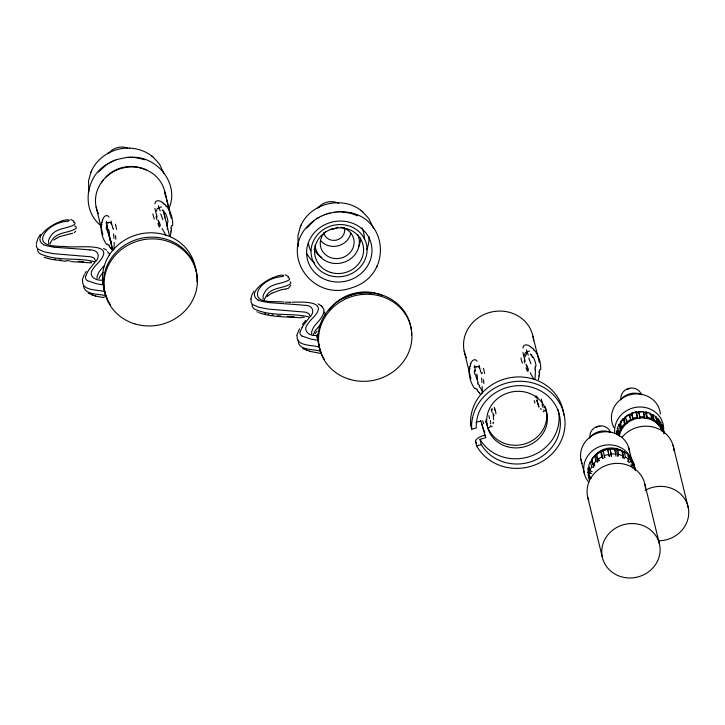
<?xml version="1.0" encoding="UTF-8"?>
<svg xmlns="http://www.w3.org/2000/svg" width="725" height="725" viewBox="0 0 725 725"><rect width="100%" height="100%" fill="white"/><g stroke="black" fill="none" stroke-linecap="round" stroke-linejoin="round"><path stroke-width="1.09" d="M36.431 244.896L36.422 246.074A28.855 11.029 -16.5 0 0 38.38 249.309L44.252 251.883L53.75 253.705L91.033 256.804L94.413 258.281L95.319 260.429M37.664 249.056L37.655 250.225A28.855 11.029 -16.5 0 0 39.603 253.469C56.514 261.843 76.46 257.076 94.295 261.607M252.2 304.418L252.191 305.597A28.855 11.029 -16.5 0 0 254.149 308.832C271.041 317.233 291.015 312.384 308.832 316.979M171.771 225.448L171.716 226.726M539.826 369.587L539.763 370.874M167.384 229.299L167.448 225.992M591.537 477.73L589.207 477.702L587.93 472.473L588.147 468.123L589.706 468.132M589.207 477.702L589.425 473.353L588.147 468.123M610.142 448.739L611.311 456.143L610.142 448.739L614.809 448.784L615.978 456.197M614.7 450.959L614.809 448.784M616.612 434.193L616.776 430.931L618.062 430.94A22.285 20.59 -13.7 0 0 617.918 432.028M638.77 411.546L639.985 417.981L638.77 411.546L643.438 411.592L644.652 418.026L643.438 411.592M114.07 249.056L114.16 242.404M482.125 393.195L482.207 386.543M101.763 225.04L101.863 223.925M469.809 369.188L469.909 368.073M106.729 227.115L106.847 225.937M474.775 371.254L474.893 370.076M534.996 379.465L535.494 370.131M156.491 211.047L157.189 208.673L158.802 207.858M524.537 355.187L525.235 352.821L526.857 352.006M493.544 422.757L493.598 422.267M171.571 228.448L171.29 230.668M539.618 372.596L539.337 374.807M36.259 243.736L38.026 238.217M250.805 299.099L251.82 295.138L253.886 291.233M171.073 232L170.112 236.74M539.119 376.139L538.43 379.628M102.071 222.484L102.47 220.717M470.117 366.623L470.516 364.865M154.851 203.87C155.05 199.665 160.189 200.091 162.337 202.538M251.212 299.053L250.968 301.437A28.855 11.029 -16.5 0 0 252.916 304.681L258.789 307.255L268.286 309.077L305.578 312.167L308.95 313.653L309.856 315.792M522.906 348.009C523.097 343.813 528.235 344.23 530.383 346.677M82.17 280.222L84.345 274.53M296.715 335.593L299.47 328.851M82.632 280.611C81.3 291.042 98.12 289.52 104.608 291.613L106.213 296.761M297.168 335.974C295.836 346.414 312.656 344.892 319.145 346.976L320.912 352.432M298.401 340.134C297.069 350.574 313.889 349.042 320.377 351.136M85.722 276.125L87.653 271.866A105.895 40.482 -16.5 0 1 90.099 268.25L94.187 263.03M300.259 331.488L302.189 327.229M169.405 207.441C179.03 183.389 157.298 156.41 132.258 157.271M102.769 219.738C103.095 216.739 107.028 213.449 109.067 217.083M470.815 363.877C471.141 360.878 475.074 357.588 477.113 361.231M290.761 285.496L288.07 288.586M313.227 334.995L314.541 331.932A30.849 11.79 -16.5 0 1 315.756 330.111L320.876 324.12M90.951 172.124L88.523 180.969L88.785 192.034M300.368 226.708L297.939 235.562L298.202 246.627M590.349 461.517L591.627 466.746L593.811 467.444L592.533 462.215L590.349 461.517L588.7 465.64L589.969 470.878L592.153 471.576M589.969 470.878L591.627 466.746M619.34 436.169L617.319 428.448L618.978 424.324L620.183 424.705L621.461 429.943L620.247 429.553L618.978 424.324M620.247 429.553L618.597 433.686L619.803 434.067A22.285 20.59 -13.7 0 1 640.71 417.926A22.285 20.59 -13.7 0 1 662.433 431.62M617.446 449.201L616.622 451.267L617.899 456.496L618.724 454.439L617.446 449.201L621.814 450.597L623.092 455.826L622.268 457.892M646.075 412.008L647.343 417.247L646.89 418.379L645.612 413.15L646.075 412.008L650.443 413.404L651.721 418.633L651.258 419.775M649.981 414.537L650.443 413.404M99.035 278.717L99.996 276.569A30.849 11.79 -16.5 0 1 101.219 274.739L103.095 272.555M91.568 170.719C97.866 156.981 112.747 148.09 127.736 148.127C121.22 145.544 113.2 147.655 108.85 153.165M300.984 225.312C310.826 203.054 342.562 195.415 361.44 210.794M90.843 172.369L91.676 170.475M300.259 226.961L301.093 225.067M315.864 219.312C274.44 246.627 309.294 303.576 352.16 287.671C395.243 274.213 387.422 210.431 339.726 211.836M376.855 266.619L377.326 265.64M38.425 237.428L40.446 234.329M84.934 273.488L86.311 271.358M75.735 231.193L74.285 232.734M306.711 228.085L314.297 220.445M302.388 324.601L305.705 320.387M315.121 333.509L317.088 331.189M94.395 262.767C100.875 257.13 98.89 249.599 89.764 249.953M308.932 318.13C315.411 312.493 313.427 304.971 304.31 305.325A81.852 31.293 -16.5 0 0 299.298 304.826L268.785 302.597M308.515 318.665L304.627 323.622A105.895 40.482 -16.5 0 0 302.171 327.238M622.594 428.049L621.588 427.333L620.31 422.095L623.228 418.606L624.234 419.322L625.512 424.551L624.506 423.835L623.228 418.606M594.609 455.798L595.877 461.028L597.699 462.333L596.43 457.094L594.609 455.798L591.682 459.297L592.959 464.526L594.781 465.822L594.273 463.728M621.588 427.333L624.506 423.835M592.959 464.526L595.877 461.028M652.781 414.564L654.059 419.793L653.252 420.763L651.974 415.534L652.781 414.564L656.424 417.165L657.702 422.394L656.895 423.364L656.388 421.27M624.153 451.757L622.693 453.506L623.971 458.735L625.43 456.995L624.153 451.757L627.805 454.358L629.073 459.587L627.614 461.336M655.618 418.126L656.424 417.165M104.264 265.631L99.987 270.588A30.849 11.79 -16.5 0 0 98.772 272.41L97.123 276.452L97.087 278.563M98.437 172.024L106.448 164.72M318.266 207.758C322.942 201.813 331.878 199.873 338.593 203.363M311.614 319.227C330.827 300.857 304.11 301.817 292.112 302.243M311.351 319.526L310.191 320.831A67.135 25.665 -16.5 0 0 309.43 321.728L308.877 322.426A35.244 13.476 -16.5 0 0 307.862 323.948C301.972 330.455 309.412 336.763 317.188 335.303M267.126 296.48L267.625 296.072M267.888 295.863L268.422 295.456M53.886 240.093L54.447 239.685M268.703 295.256L269.573 294.649M108.36 222.421L109.91 222.321L111.469 224.043M476.407 366.569L477.965 366.469L479.524 368.182M54.737 239.477L55.644 238.878M108.07 163.669C85.777 175.233 80.502 209.552 100.829 225.557M315.312 219.557L319.163 217.273M626.445 419.92L627.207 423.065L625.222 416.848L629.128 414.328L631.112 420.536L629.128 414.328M626.5 422.077L630.406 419.558M600.499 451.521L601.777 456.75L603.064 458.526L601.786 453.297L600.499 451.521L596.593 454.04L597.871 459.269L599.158 461.046L598.642 458.952M658.237 418.959L659.514 424.188L658.436 424.886L657.158 419.657L658.237 418.959L660.801 422.503L662.079 427.741L661.001 428.439L660.493 426.345M597.871 459.269L601.777 456.75M659.723 423.201L660.801 422.503M628.312 456.995L629.617 456.152L632.182 459.704L633.451 464.933L631.502 466.193L630.995 464.1M629.617 456.152L630.886 461.381L628.938 462.641L628.176 459.505M270.18 294.25L271.875 293.226M56.188 238.534L56.758 238.199M107.59 163.868L113.082 160.995M316.997 218.452L320.885 216.358M543.859 411.646L543.523 411.791A34.048 5.854 -89 0 1 543.052 411.474M57.048 238.027L59.532 236.74M109.575 152.458L107.889 153.374M318.991 207.051L317.296 207.957M272.174 293.063L281.554 289.647M109.33 162.844L115.039 160.189M320.532 216.485L322.498 215.588M59.858 236.586L70.379 233.767M273.053 277.693C266.492 280.067 246.083 292.755 258.191 300.077M322.362 215.624L324.456 214.781M116.797 159.545L114.822 160.252M326.214 214.138L324.238 214.845M63.039 220.545L66.809 219.702L69.21 220.128M116.734 159.554L126.648 157.407M326.15 214.147L334.044 212.253M476.008 422.43L480.793 421.044M563.796 414.99A46.907 43.337 -13.7 0 0 513.644 377.208A46.907 43.337 -13.7 0 0 470.652 424.904L471.712 429.263L476.325 427.94A42.222 39.005 -13.7 0 1 532.014 387.331A42.222 39.005 -13.7 0 1 550.338 449.147A42.222 39.005 -13.7 0 1 481.255 444.561L476.642 445.893L475.582 441.534A46.907 43.337 -13.7 0 0 476.624 443.31M483.974 435.372L485.088 435.054L485.723 437.673L479.977 439.332L481.255 444.561M631.584 413.214L633.197 419.594L631.584 413.214L636.088 411.909L637.701 418.289L636.088 411.909M632.862 418.443L637.366 417.138M660.665 425.113L661.916 424.759L664.163 433.097L661.916 424.759M662.405 431.366L661.898 429.272L663.148 428.91M663.185 429.988L661.943 430.351L661.173 427.206M607.468 449.101L609.353 456.415L608.737 454.339L604.233 455.635L604.849 457.711L602.955 450.406L607.468 449.101L608.085 451.177M632.309 467.833L634.565 467.181L633.287 461.952L635.544 470.289L634.565 467.181M328.09 213.54L330.056 213.014M281.69 289.619L284.916 289.13M67.923 221.125L66.881 221.27M71.567 233.595L70.425 233.758M282.478 276.488L281.653 276.606M286.157 288.958L285.396 289.067M66.682 221.297C58.689 222.104 49.762 226.073 44.841 233.042C35.724 246.962 57.193 246.273 65.196 246.527C78.137 248.63 121.528 240.165 95.655 265.459A67.135 25.665 -16.5 0 0 94.893 266.365L94.341 267.063A35.244 13.476 -16.5 0 0 93.326 268.576C87.227 275.591 95.591 281.508 103.104 279.959M281.228 276.66C272.201 277.648 262.903 282.079 258.317 290.199C252.726 304.944 275.926 300.63 283.919 302.089M336.065 211.999L333.98 212.271M126.549 157.443L128.669 157.252M335.956 212.026L338.086 211.845M491.332 426.808L491.758 426.735A34.048 6.969 56.6 0 0 492.13 426.273M128.361 157.307L130.699 157.189M337.778 211.899L340.116 211.782M129.53 148.154C137.614 148.426 145.653 151.181 152.023 156.201M290.779 302.252L290.045 302.243M289.755 302.243L285.36 302.144M640.039 416.775L644.706 416.821M611.42 453.968L616.087 454.013M587.93 472.473L590.259 472.501M589.425 473.353L591.763 473.38M127.663 148.127L129.621 148.154M130.31 157.243L132.72 157.225M78.11 261.372L83.511 261.625M294.006 316.798L287.272 316.472M71.059 261.607L91.323 262.876M341.674 211.863L351.199 213.331L350.71 213.186L357.67 215.842M301.265 317.795C287.1 316.68 272.401 317.441 258.807 312.692M70.108 260.946L66.229 260.647M301.772 317.206L303.005 317.287A81.852 31.293 -16.5 0 1 304.21 317.387M280.765 316.009L277.612 315.71M65.758 261.254L51.629 259.423L44.27 257.33M134.198 157.388L143.623 159.301M61.308 260.139L59.604 259.931M54.239 247.225L84.771 249.454A81.852 31.293 -16.5 0 1 89.782 249.953M272.473 315.067L273.026 315.139M105.207 293.643A21.324 9.144 84.8 0 1 104.255 289.737L103.294 284.889L102.533 284.78A128.198 49.01 -16.5 0 1 95.727 283.548L87.698 280.738M318.139 341.683L317.831 340.261L317.07 340.143A128.198 49.01 -16.5 0 1 310.273 338.91L302.243 336.101M105.832 295.764C98.972 293.607 85.432 295.32 83.493 286.33M319.915 353.256L310.309 351.453L302.678 348.634M103.376 297.585L95.773 296.081L88.142 293.263M285.224 274.739L288.514 276.569M70.688 219.367L73.977 221.207M306.53 350.356L307.282 350.574M309.584 351.235L310.309 351.453M91.993 294.984L92.746 295.211M95.047 295.873L95.773 296.081M647.343 417.247L651.721 418.633M617.319 428.448L618.534 428.837M618.724 454.439L623.092 455.826M143.088 159.137L144.846 159.763M287.961 277.312L289.583 278.509A5.628 2.148 -16.5 0 1 288.804 280.086C281.019 284.553 269.736 283.058 264.734 292.329A39.485 15.098 -16.5 0 0 263.03 296.516L263.266 299.099M73.424 221.95L75.047 223.137A5.628 2.148 -16.5 0 1 74.267 224.714C66.483 229.191 55.2 227.695 50.197 236.966A39.485 15.098 -16.5 0 0 48.493 241.153L48.729 243.727M74.657 226.109L75.472 226.427M43.654 244.706C31.583 237.329 51.928 224.75 58.508 222.33A20.427 7.812 -16.5 0 1 63.039 220.536M318.148 303.829L321.583 305.995M103.612 248.467L106.521 250.134M256.94 311.741L257.656 312.167M321.492 353.438L321.048 352.676A21.324 9.144 84.8 0 1 318.773 345.046L318.284 342.445M654.059 419.793L657.702 422.394M620.31 422.095L621.316 422.82M625.43 456.995L629.073 459.587M290.009 281.789L290.816 282.659A5.628 2.148 -16.5 0 1 290.036 284.236C282.252 288.713 270.969 287.218 265.966 296.489A39.485 15.098 -16.5 0 0 264.263 300.676M362.618 211.763L368.798 218.542L373.52 228.348M153.202 157.171L159.382 163.95L164.104 173.755M361.231 210.622L362.835 211.936M151.815 156.038L153.419 157.343M283.747 275.491L281.345 275.074L277.584 275.917A20.427 7.812 -16.5 0 0 273.071 277.702M531.189 347.347L532.513 348.616M163.143 203.199L164.466 204.468M321.057 305.497L322.208 306.593M480.766 394.654L479.551 393.34M112.719 250.515L111.505 249.192M530.247 354.099L531.017 355.023M162.201 209.96L162.971 210.875M478.654 392.325L477.231 390.603M110.608 248.186L109.185 246.464M533.491 349.713L534.189 350.601M165.445 205.574L166.143 206.462M659.514 424.188L662.079 427.741M625.222 416.848L625.929 417.827M630.886 461.381L633.451 464.933M476.18 389.225L475.437 388.174M108.134 245.086L107.391 244.035M482.587 391.301L479.252 386.371M106.829 297.912L106.493 297.277A21.324 9.144 84.8 0 1 105.234 293.743M166.016 235.299L162.056 228.574M533.709 378.921L530.102 372.713M531.987 356.446L532.667 357.642M163.941 212.307L164.62 213.503M76.016 226.825L76.279 227.297A5.628 2.148 -16.5 0 1 75.5 228.873C67.715 233.341 56.432 231.846 51.43 241.117A39.485 15.098 -16.5 0 0 50.052 243.917M478.165 384.468L477.422 383.027M110.118 240.328L109.375 238.878M539.083 406.589L536.672 400.227M528.38 369.161L526.622 365.065M160.334 225.022L158.576 220.926M528.108 370.33L528.389 371.028M159.799 225.484L160.062 226.182M527.845 369.632L527.329 368.246M159.038 223.427L159.282 224.107M479.08 365.246L480.829 372.369M111.034 221.098L112.783 228.23M526.631 366.234L526.857 366.895M158.802 222.756L158.367 221.424M526.413 365.563L525.997 364.24M538.376 405.973L538.738 407.16M524.673 359.718L522.942 352.577M156.627 215.57L154.896 208.438M157.95 220.101L158.15 220.762M602.955 450.406L603.572 452.482M589.461 479.116L588.229 474.957L589.498 480.195M480.775 420.509L485.723 437.673M319.136 346.958L318.792 345.109M104.599 291.586L104.264 289.792M491.985 408.637L492.338 409.951M113.245 228.448L113.472 229.263M493.825 414.863L494.051 415.724M481.409 372.994L481.636 373.828M538.032 404.777L537.007 400.019M688.297 507.799L673.054 445.268M663.438 431.393L663.946 433.487M644.906 484.336L659.569 544.502A29.317 27.088 -13.7 0 1 621.524 576.828A29.317 27.088 -13.7 0 1 611.701 530.954A29.317 27.088 -13.7 0 1 659.569 544.502M634.81 468.595L635.327 470.679M628.738 447.787L632.146 461.762M616.776 430.931L617.8 435.109M580.933 459.46L584.613 474.522M587.622 496.843L602.285 557.018M464.181 351.19L470.942 378.849M318.202 340.478L317.142 336.119A46.907 43.337 -13.7 0 0 317.36 338.312L317.831 340.261M164.14 213.748L169.668 236.468M107.373 228.33L112.692 250.125M96.135 207.051L102.896 234.701M102.606 280.756L103.666 285.124M103.349 281.182A9.316 3.562 -16.5 0 0 102.814 282.949L103.294 284.889M532.947 336.282L539.3 362.5M170.493 215.189L164.892 192.134L171.254 218.361M106.62 224.94L112.71 250.062M535.902 397.373L535.612 396.04M525.199 361.249L524.927 359.99M157.153 217.11L156.881 215.851M492.973 412.842L493.68 419.693M311.623 333.926L311.659 331.823L313.309 327.782A30.849 11.79 -16.5 0 1 314.523 325.951C318.311 321.103 324.32 316.381 323.867 309.657A24.333 9.298 -16.5 0 0 321.909 307.11M325.235 314.849L325.099 313.807A24.333 9.298 -16.5 0 0 324.057 312.013M109.466 255.327L109.33 254.285A24.333 9.298 -16.5 0 0 107.373 251.747M535.24 366.333L535.403 367.947M167.194 222.185L167.357 223.808M481.627 378.06L482.016 382.546M113.571 233.912L113.97 238.407M474.848 374.336L474.757 372.967M106.802 230.197L106.702 228.828M545.001 407.296L545.01 407.758M337.787 227.124A10.558 9.751 -13.7 0 1 330.319 229.281M340.696 227.288A17.001 15.714 -13.7 0 1 352.658 248.684A17.001 15.714 -13.7 0 1 327.31 255.998A17.001 15.714 -13.7 0 1 325.697 231.619M350.746 233.359A17.001 15.714 -13.7 0 1 337.832 245.911A17.001 15.714 -13.7 0 1 320.64 240.555M360.624 237.909A24.632 22.756 -13.7 0 1 358.549 246.926M321.809 257.529A24.632 22.756 -13.7 0 1 314.016 249.164M357.96 234.909A22.285 20.59 -13.7 0 1 342.019 262.84A22.285 20.59 -13.7 0 1 315.049 245.322M344.33 227.695A10.558 9.751 -13.7 0 1 336.5 240.102A10.558 9.751 -13.7 0 1 323.839 232.698M368.971 236.658A32.833 30.341 -13.7 0 1 366.678 249.636M314.632 262.885A32.833 30.341 -13.7 0 1 306.865 253.596M361.92 227.858A28.148 26 -13.7 0 1 364.34 238.706M310.708 250.841A28.148 26 -13.7 0 1 308.379 242.485M101.464 182.818A32.833 30.341 -13.7 0 1 103.294 180.108M105.388 177.589A32.833 30.341 -13.7 0 1 146.078 169.94M627.116 389.633A5.274 4.876 -13.7 0 1 629.835 388.582M620.99 399.874A10.558 9.751 -13.7 0 1 629.019 388.328A10.558 9.751 -13.7 0 1 641.471 394.871M621.37 398.895A17.001 15.714 -13.7 0 1 640.873 394.255M614.709 432.598A24.632 22.756 -13.7 0 1 639.468 406.997A24.632 22.756 -13.7 0 1 663.52 431.529M613.876 427.46A24.632 22.756 -13.7 0 1 629.49 394.953A24.632 22.756 -13.7 0 1 660.393 414.029M617.682 431.357A22.285 20.59 -13.7 0 1 617.881 429.889M619.775 424.207A22.285 20.59 -13.7 0 1 647.923 412.96M650.778 414.138A22.285 20.59 -13.7 0 1 653.415 415.688M655.763 417.582A22.285 20.59 -13.7 0 1 657.793 419.775M660.874 425.62A22.285 20.59 -13.7 0 1 661.898 429.272M619.685 425.711A22.285 20.59 -13.7 0 1 620.183 424.705M623.437 420.147A22.285 20.59 -13.7 0 1 624.234 419.322M628.811 415.869A22.285 20.59 -13.7 0 1 632.472 414.147M636.142 413.114A22.285 20.59 -13.7 0 1 639.876 412.67M645.612 413.15A22.285 20.59 -13.7 0 1 646.736 413.413M651.974 415.534A22.285 20.59 -13.7 0 1 652.944 416.114M657.158 419.657A22.285 20.59 -13.7 0 1 657.874 420.491M621.842 437.474A29.317 27.088 -13.7 0 1 653.633 427.152A29.317 27.088 -13.7 0 1 674.042 450.968M645.205 490.363A29.317 27.088 -13.7 0 1 687.835 505.851A29.317 27.088 -13.7 0 1 659.206 540.778M526.812 353.157A30.495 28.166 -13.7 0 1 524.936 356.854M474.594 388.591A31.492 26.327 34.4 0 1 469.302 369.061M469.465 367.82A25.873 17.672 60.4 0 1 469.709 366.361M470.353 364.648A18.478 9.18 78.1 0 1 470.67 363.66M474.558 365.536A123.078 32.308 -64.5 0 1 475.31 371.173M483.493 368.363A325.924 88.16 -60.7 0 1 484.662 373.593M483.53 379.655A205.238 46.192 -67.5 0 1 483.874 383.443M483.611 423.717A31.465 24.378 -72.9 0 1 482.75 420.718M494.686 408.275A119.607 35.733 27.1 0 1 495.936 413.921M479.733 393.122A18.478 5.039 48.6 0 1 478.881 392.162M477.811 390.286A25.873 14.264 47.1 0 1 476.805 388.972M487.445 424.678A15.868 8.482 88.7 0 1 485.46 421.379M490.734 425.448A15.134 4.894 75.7 0 1 488.822 427.605M490.354 420.482A90.607 18.642 53.2 0 1 490.662 423.735M493.145 422.349A143.142 31.157 47.9 0 1 493.027 423.554M488.922 415.579A211.392 47.642 45.4 0 1 489.484 418.642M491.188 409.299A220.382 58.725 34.5 0 1 491.949 412.244M494.214 407.377A127.283 33.794 34.6 0 1 494.631 410.25M479.66 386.153A16.874 6.38 58.2 0 1 478.636 384.377M478.373 382.836A21.215 12.334 55.4 0 1 475.654 374.635M474.349 372.65A16.874 8.057 64.8 0 1 474.422 370.919M473.987 367.113A14.527 4.867 75.8 0 1 476.488 367.222M476.887 374.118A127.283 28.456 -71.2 0 1 477.539 379.22M482.279 372.605A220.382 53.713 -66.4 0 1 482.397 373.013M534.515 350.266A31.492 26.771 -64.6 0 1 540.714 369.496M532.712 348.208A25.873 18.306 87.9 0 1 533.727 349.296M530.392 346.441A18.478 9.733 69.6 0 1 531.217 347.094M528.28 355.078A123.078 35.371 31.9 0 1 526.432 349.803M522.353 363.252A325.924 95.754 28.1 0 1 520.931 358.059M527.456 371.254A205.238 51.593 35 0 1 525.951 367.783M535.014 403.028A119.607 33.006 -59.7 0 1 534.171 400.717M539.056 374.807A18.478 5.592 -80.6 0 1 538.856 376.076M539.119 370.983A25.873 14.926 -78.6 0 1 538.974 372.641M533.147 357.044A21.215 14.527 -83.6 0 1 536.056 366.025M531.135 354.579A16.874 8.564 83.2 0 1 532.168 355.993M527.048 352.432A14.527 5.338 72 0 1 529.558 351.226M530.972 363.742A127.283 31.973 38.7 0 1 528.869 358.059M524.701 362.971A220.382 59.377 33.8 0 1 524.184 360.678M546.025 411.093A15.134 4.395 72.1 0 1 543.587 409.833M543.17 407.495A90.607 15.751 -85.6 0 1 542.037 404.314M541.258 409.507A143.142 26.789 -80.2 0 1 540.651 408.501M542.182 402.112A211.392 41.334 -77.8 0 1 541.321 399.067M537.325 398.958A220.382 52.988 -67 0 1 536.636 395.977M534.959 368.119A16.874 6.906 89.9 0 1 535.041 370.167M484.871 432.254A35.181 32.507 -13.7 0 1 481.926 423.898M545.064 406.625A30.495 28.166 -13.7 0 1 522.317 444.534A30.495 28.166 -13.7 0 1 486.094 419.503M471.712 429.263A46.907 43.337 -13.7 0 1 533.201 383.072A46.907 43.337 -13.7 0 1 553.664 452.101A46.907 43.337 -13.7 0 1 476.642 445.893M470.561 424.932A9.516 3.634 -16.5 0 1 471.232 423.056M475.491 441.552A9.516 3.634 -16.5 0 1 483.983 435.399M558.069 409.589A42.222 39.005 -13.7 0 1 531.724 455.808A42.222 39.005 -13.7 0 1 479.977 439.332M466.429 357.824A35.181 32.507 -13.7 0 1 490.535 312.239A35.181 32.507 -13.7 0 1 533.555 340.822M324.528 359.437A46.907 43.337 -13.7 0 1 350.175 295.22A46.907 43.337 -13.7 0 1 411.265 329.812M411.51 332.893A46.907 43.337 -13.7 0 1 411.537 334.977M317.052 336.146A9.516 3.634 -16.5 0 1 318.683 333.301M317.351 338.312A9.316 3.562 -16.5 0 1 317.885 336.545M302.08 336.173A24.215 9.253 -16.5 0 1 300.15 331.515M268.884 302.524A73.896 28.248 -16.5 0 1 258.055 300.15M283.548 276.071A1.323 0.508 -16.5 0 1 282.958 276.361M272.582 314.985A73.896 28.248 -16.5 0 1 272.02 314.922M268.748 314.405A73.896 28.248 -16.5 0 1 268.223 314.315M265.658 313.753A73.896 28.248 -16.5 0 1 264.843 313.544M287.245 288.532A1.323 0.508 -16.5 0 1 286.656 288.831M329.177 310.019A41.86 38.679 -13.7 0 1 382.311 295.51M343.722 298.319A41.86 38.679 -13.7 0 1 371.436 293.263M110.49 304.835A46.907 43.337 -13.7 0 1 138.946 238.86A46.907 43.337 -13.7 0 1 196.919 281.762M102.515 280.783A9.516 3.634 -16.5 0 1 103.276 278.79M102.823 282.958A46.907 43.337 -13.7 0 1 144.42 233.205A46.907 43.337 -13.7 0 1 195.75 270.851M87.535 280.811A24.215 9.253 -16.5 0 1 85.613 276.143M54.348 247.153A73.896 28.248 -16.5 0 1 43.518 244.778M69.011 220.699A1.323 0.508 -16.5 0 1 68.422 220.998M104.717 297.005A128.198 49.01 -16.5 0 1 103.965 296.878M90.272 262.069A81.852 31.293 -16.5 0 1 91.468 262.187M55.281 259.224A73.896 28.248 -16.5 0 1 54.737 259.133M72.708 233.169A1.323 0.508 -16.5 0 1 72.119 233.459M632.925 464.906A22.285 20.59 -13.7 0 1 633.179 466.356M590.803 478.591A22.285 20.59 -13.7 0 1 589.751 475.836M589.062 468.549A22.285 20.59 -13.7 0 1 589.262 467.081M591.147 461.399A22.285 20.59 -13.7 0 1 591.89 460.076M594.663 456.397A22.285 20.59 -13.7 0 1 624.787 452.88M628.194 455.844A22.285 20.59 -13.7 0 1 629.173 456.977M588.718 500.549A29.317 27.088 -13.7 0 1 610.586 464.1A29.317 27.088 -13.7 0 1 645.422 488.17M591.02 462.006A20.527 18.959 -13.7 0 1 624.189 452.427M590.105 437.719A10.558 9.751 -13.7 0 1 598.143 426.173A10.558 9.751 -13.7 0 1 610.595 432.716M596.24 427.478A5.274 4.876 -13.7 0 1 599.974 426.4M589.407 438.045A17.001 15.714 -13.7 0 1 609.997 432.1M588.655 482.08A24.632 22.756 -13.7 0 1 596.503 448.05A24.632 22.756 -13.7 0 1 631.248 458.934M582.103 463.375A24.632 22.756 -13.7 0 1 599.72 432.499A24.632 22.756 -13.7 0 1 629.518 451.865M163.08 210.232A29.317 27.088 -13.7 0 1 164.693 217.772M107.998 230.16A29.317 27.088 -13.7 0 1 106.892 226.454M106.548 244.452A31.492 26.327 34.4 0 1 101.255 224.913M101.418 223.681A25.873 17.672 60.4 0 1 101.663 222.222M102.307 220.5A18.478 9.18 78.1 0 1 102.624 219.521M106.512 221.388A123.078 32.308 -64.5 0 1 107.264 227.025M115.438 224.215A325.924 88.16 -60.7 0 1 116.616 229.453M115.483 235.507A205.238 46.192 -67.5 0 1 115.828 239.304M111.686 248.983A18.478 5.039 48.6 0 1 110.834 248.023M109.765 246.147A25.873 14.264 47.1 0 1 108.75 244.833M111.614 242.005A16.874 6.38 58.2 0 1 110.59 240.238M110.327 238.688A21.215 12.334 55.4 0 1 107.608 230.487M106.294 228.502A16.874 8.057 64.8 0 1 106.376 226.771M105.932 222.974A14.527 4.867 75.8 0 1 108.442 223.083M108.841 229.97A127.283 28.456 -71.2 0 1 109.575 236.123M166.469 206.127A31.492 26.771 -64.6 0 1 172.668 225.348M164.666 204.06A25.873 18.306 87.9 0 1 165.681 205.157M162.346 202.293A18.478 9.733 69.6 0 1 163.17 202.946M160.234 210.939A123.078 35.371 31.9 0 1 158.385 205.664M154.298 219.104A325.924 95.754 28.1 0 1 152.884 213.92M159.4 227.115A205.238 51.593 35 0 1 157.905 223.644M171.009 230.659A18.478 5.592 -80.6 0 1 170.801 231.927M171.073 226.843A25.873 14.926 -78.6 0 1 170.928 228.493M165.101 212.896A21.215 14.527 -83.6 0 1 168.01 221.877M163.089 210.44A16.874 8.564 83.2 0 1 164.113 211.854M159.002 208.292A14.527 5.338 72 0 1 161.512 207.078M162.926 219.602A127.283 31.973 38.7 0 1 160.823 213.92M156.827 219.476A220.382 59.377 33.8 0 1 156.138 216.539M166.913 223.971A16.874 6.906 89.9 0 1 166.995 226.028M98.373 213.685A35.181 32.507 -13.7 0 1 122.081 168.2A35.181 32.507 -13.7 0 1 165.454 195.913M330.745 272.455A24.632 22.756 -13.7 0 0 363.225 245.838A24.632 22.756 -13.7 0 0 323.268 233.758A24.632 22.756 -13.7 0 0 330.745 272.455M329.558 275.563A28.148 26 -13.7 0 0 366.669 245.15A28.148 26 -13.7 0 0 321.012 231.338A28.148 26 -13.7 0 0 329.558 275.563M328.171 280.566A32.833 30.341 -13.7 0 0 371.481 245.086A32.833 30.341 -13.7 0 0 318.202 228.964A32.833 30.341 -13.7 0 0 328.171 280.566M506.739 446.555A30.495 28.166 -13.7 0 0 546.949 413.603A30.495 28.166 -13.7 0 0 497.486 398.641A30.495 28.166 -13.7 0 0 506.739 446.555M349.368 379.257A46.907 43.337 -13.7 0 0 411.229 328.57A46.907 43.337 -13.7 0 0 335.131 305.542A46.907 43.337 -13.7 0 0 349.368 379.257M134.832 323.894A46.907 43.337 -13.7 0 0 196.692 273.207A46.907 43.337 -13.7 0 0 120.595 250.179A46.907 43.337 -13.7 0 0 134.832 323.894"/></g></svg>
